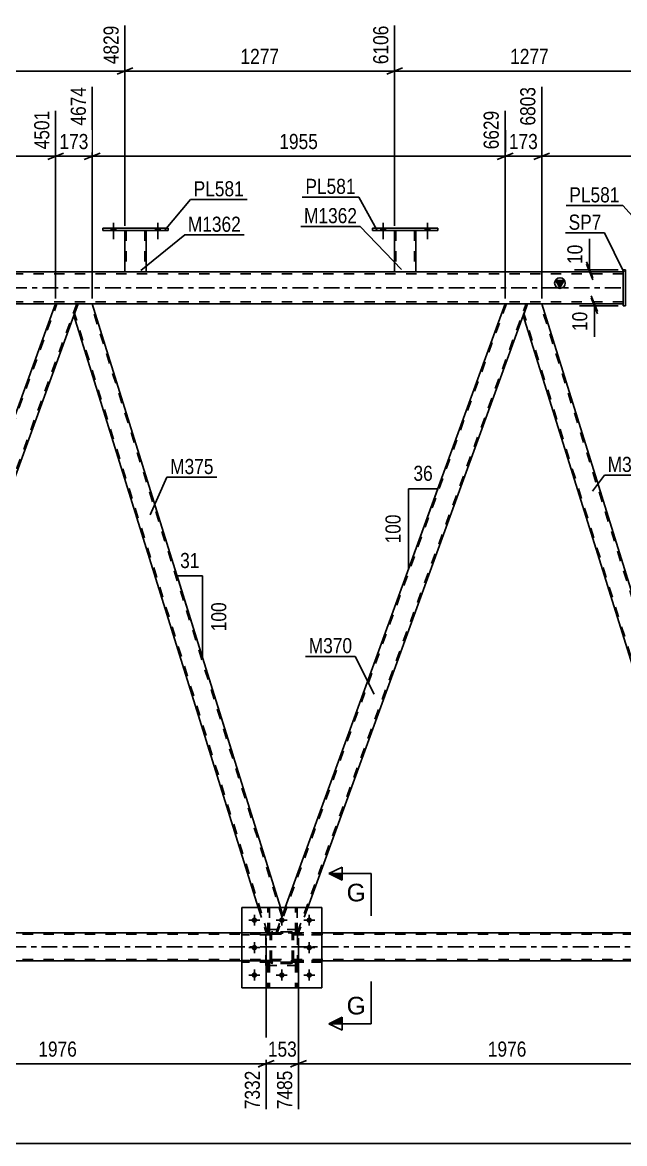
# Model space of a CAD drawing. Header units: millimetres. Extents: x -123 to 718, y -437 to 157.
# Drawn here: x 162.5 to 276.6, y -162.1 to 50.3 of the extents above; entities that cross this region are included whole.
import ezdxf

# ---------------------------------------------------------------- set-up
doc = ezdxf.new("R2010")
doc.units = ezdxf.units.MM
doc.linetypes.add('DXK_LINE_DOT2', pattern=[3.9198, 1.9599, -1.9599])
doc.linetypes.add('DXK_LINE_DOT3', pattern=[5.9187, 2.979, -0.9799, 0.9799, -0.9799])
doc.styles.add('Arial', font='ARIAL.TTF', dxfattribs={"height": 0.2})
doc.styles.add('Arial Narrow', font='ARIALN.TTF', dxfattribs={"height": 0.2})

# ---------------------------------------------------------------- blocks, each defined once
blk = doc.blocks.new('Bolt-232816598-5062 - 5056')
at = {"color": 1, "linetype": 'Continuous'}
for p, q in [((206.45, -118.76), (206.45, -119.45)), ((211.65, -118.76), (211.65, -119.45)), ((216.85, -118.76), (216.85, -119.45)), ((205.41, -119.8), (206.11, -119.8)), ((206.45, -120.84), (206.45, -120.14)), ((207.49, -119.8), (206.8, -119.8)), ((210.61, -119.8), (211.31, -119.8)), ((211.65, -120.84), (211.65, -120.14)), ((212.69, -119.8), (212, -119.8)), ((215.81, -119.8), (216.51, -119.8)), ((216.85, -120.84), (216.85, -120.14)), ((217.89, -119.8), (217.2, -119.8)), ((205.41, -125), (206.11, -125)), ((206.45, -123.96), (206.45, -124.65)), ((207.49, -125), (206.8, -125)), ((215.81, -125), (216.51, -125)), ((216.85, -123.96), (216.85, -124.65)), ((217.89, -125), (217.2, -125)), ((206.45, -126.04), (206.45, -125.34)), ((216.85, -126.04), (216.85, -125.34)), ((206.45, -129.16), (206.45, -129.85)), ((211.65, -129.16), (211.65, -129.85)), ((216.85, -129.16), (216.85, -129.85)), ((205.41, -130.2), (206.11, -130.2)), ((206.45, -131.24), (206.45, -130.54)), ((207.49, -130.2), (206.8, -130.2)), ((210.61, -130.2), (211.31, -130.2)), ((211.65, -131.24), (211.65, -130.54)), ((212.69, -130.2), (212, -130.2)), ((215.81, -130.2), (216.51, -130.2)), ((216.85, -131.24), (216.85, -130.54)), ((217.89, -130.2), (217.2, -130.2))]:
    blk.add_line(p, q, dxfattribs=at)
blk = doc.blocks.new('Part-232816598-5246 - 5056')
at = {"color": 7, "linetype": 'DXK_LINE_DOT2'}
for p, q in [((125.67, -122.22), (169.06, -3)), ((172.81, -3), (129.42, -122.22)), ((168.81, -3), (173.06, -3)), ((173.06, -3), (172.24, -5.25)), ((125.41, -122.22), (126.68, -118.75)), ((129.67, -122.22), (125.41, -122.22))]:
    blk.add_line(p, q, dxfattribs=at)
at = {"color": 2, "linetype": 'Continuous'}
for p, q in [((168.81, -3), (126.68, -118.75)), ((172.24, -5.25), (129.67, -122.22))]:
    blk.add_line(p, q, dxfattribs=at)
blk = doc.blocks.new('Part-232816598-21435 - 5056')
at = {"color": 7, "linetype": 'DXK_LINE_DOT2'}
for p, q in [((213.85, -127.75), (213.85, -127.43)), ((213.85, -127.43), (219.25, -127.43)), ((214.45, -127.75), (214.45, -127.43)), ((219.25, -127.43), (219.25, -127.75)), ((219.25, -127.75), (213.85, -127.75))]:
    blk.add_line(p, q, dxfattribs=at)
blk = doc.blocks.new('Part-232816598-5119 - 5056')
at = {"color": 7, "linetype": 'DXK_LINE_DOT2'}
for p, q in [((607.46, -122.46), (-52.85, -122.46)), ((219.25, -122.22), (204.05, -122.22)), ((607.46, -127.26), (-52.85, -127.26)), ((219.25, -127.5), (204.05, -127.5))]:
    blk.add_line(p, q, dxfattribs=at)
at = {"color": 2, "linetype": 'Continuous'}
for p, q in [((204.05, -122.22), (48.99, -122.22)), ((459.47, -122.22), (219.25, -122.22)), ((204.05, -127.5), (48.99, -127.5)), ((459.47, -127.5), (219.25, -127.5))]:
    blk.add_line(p, q, dxfattribs=at)
at = {"color": 7, "linetype": 'DXK_LINE_DOT3'}
blk.add_line((-52.85, -124.86), (607.46, -124.86), dxfattribs=at)
blk = doc.blocks.new('Part-232816598-5251 - 5056')
at = {"color": 2, "linetype": 'Continuous'}
for p, q in [((173.06, -3), (172.24, -5.25)), ((211.39, -117.4), (175.73, -3)), ((207.2, -117.4), (172.24, -5.25))]:
    blk.add_line(p, q, dxfattribs=at)
at = {"color": 7, "linetype": 'DXK_LINE_DOT2'}
for p, q in [((175.73, -3), (173.06, -3)), ((211.68, -119.12), (175.48, -3)), ((208.96, -122.22), (172.38, -4.88)), ((207.2, -117.4), (208.7, -122.22)), ((210.55, -122.22), (211.81, -118.75)), ((211.81, -118.75), (211.39, -117.4)), ((208.7, -122.22), (210.55, -122.22))]:
    blk.add_line(p, q, dxfattribs=at)
blk = doc.blocks.new('Part-232816598-5138 - 5056')
at = {"color": 7, "linetype": 'DXK_LINE_DOT2'}
for p, q in [((209.01, -127.76), (209.33, -127.76)), ((209.01, -127.76), (209.01, -132.59)), ((209.01, -128.36), (209.33, -128.36)), ((209.33, -127.76), (209.33, -132.59)), ((209.33, -132.59), (209.01, -132.59))]:
    blk.add_line(p, q, dxfattribs=at)
blk = doc.blocks.new('Part-232816598-5141 - 5056')
at = {"color": 7, "linetype": 'DXK_LINE_DOT2'}
for p, q in [((214.21, -127.76), (214.53, -127.76)), ((214.21, -127.76), (214.21, -132.59)), ((214.21, -128.36), (214.53, -128.36)), ((214.53, -127.76), (214.53, -132.59)), ((214.53, -132.59), (214.21, -132.59))]:
    blk.add_line(p, q, dxfattribs=at)
blk = doc.blocks.new('Part-232816598-50217 - 5056')
at = {"color": 2, "linetype": 'Continuous'}
for p, q in [((228.82, 10.84), (228.82, 11.32)), ((228.82, 11.32), (241.22, 11.32)), ((241.22, 10.84), (228.82, 10.84)), ((241.22, 11.32), (241.22, 10.84))]:
    blk.add_line(p, q, dxfattribs=at)
blk = doc.blocks.new('Part-232816598-5209 - 5056')
at = {"color": 7, "linetype": 'DXK_LINE_DOT2'}
for p, q in [((209.45, -122.48), (209.49, -122.29)), ((209.49, -122.29), (209.45, -122.48)), ((209.45, -127.52), (209.45, -122.48)), ((209.69, -122.48), (209.71, -122.38)), ((209.69, -127.52), (209.69, -122.48)), ((209.71, -122.38), (209.76, -122.31)), ((209.75, -122.03), (209.93, -122)), ((209.93, -122), (209.75, -122.03)), ((209.76, -122.31), (209.84, -122.25)), ((209.84, -122.25), (209.93, -122.24)), ((213.37, -122), (209.93, -122)), ((209.93, -122.24), (213.37, -122.24)), ((213.37, -122), (213.56, -122.03)), ((213.56, -122.03), (213.37, -122)), ((213.37, -122.24), (213.47, -122.25)), ((213.47, -122.25), (213.54, -122.31)), ((213.54, -122.31), (213.6, -122.38)), ((213.6, -122.38), (213.61, -122.48)), ((213.61, -127.52), (213.61, -122.48)), ((213.82, -122.29), (213.85, -122.48)), ((213.85, -122.48), (213.82, -122.29)), ((213.85, -127.52), (213.85, -122.48)), ((209.49, -127.7), (209.45, -127.52)), ((209.45, -127.52), (209.49, -127.7)), ((209.71, -127.61), (209.69, -127.52)), ((209.76, -127.69), (209.71, -127.61)), ((209.93, -128), (209.75, -127.96)), ((209.75, -127.96), (209.93, -128)), ((209.84, -127.74), (209.76, -127.69)), ((209.93, -127.76), (209.84, -127.74)), ((213.37, -127.76), (209.93, -127.76)), ((213.37, -128), (209.93, -128)), ((213.47, -127.74), (213.37, -127.76)), ((213.56, -127.96), (213.37, -128)), ((213.37, -128), (213.56, -127.96)), ((213.54, -127.69), (213.47, -127.74)), ((213.6, -127.61), (213.54, -127.69)), ((213.61, -127.52), (213.6, -127.61)), ((213.85, -127.52), (213.82, -127.7)), ((213.82, -127.7), (213.85, -127.52))]:
    blk.add_line(p, q, dxfattribs=at)
at = {"color": 7, "linetype": 'DXK_LINE_DOT3'}
blk.add_line((211.65, -125), (211.65, -125), dxfattribs=at)
at = {"color": 7, "linetype": 'DXK_LINE_DOT2'}
for centre, start, end in [((209.93, -122.48), 112.5, 157.5), ((209.93, -122.48), 112.5, 157.5), ((213.37, -122.48), 22.5, 67.5), ((213.37, -122.48), 22.5, 67.5), ((209.93, -127.52), 202.5, 247.5), ((209.93, -127.52), 202.5, 247.5), ((213.37, -127.52), 292.5, 337.5), ((213.37, -127.52), 292.5, 337.5)]:
    blk.add_arc(centre, 0.48, start, end, dxfattribs=at)
blk = doc.blocks.new('Part-232816598-5256 - 5056')
at = {"color": 7, "linetype": 'DXK_LINE_DOT2'}
for p, q in [((254.2, -3), (210.8, -122.22)), ((214.55, -122.22), (257.94, -3)), ((253.94, -3), (258.2, -3)), ((258.2, -3), (257.38, -5.25)), ((212.3, -117.4), (210.55, -122.22)), ((216.56, -117.4), (214.81, -122.22)), ((214.81, -122.22), (210.55, -122.22))]:
    blk.add_line(p, q, dxfattribs=at)
at = {"color": 2, "linetype": 'Continuous'}
for p, q in [((253.94, -3), (212.3, -117.4)), ((257.38, -5.25), (216.56, -117.4))]:
    blk.add_line(p, q, dxfattribs=at)
blk = doc.blocks.new('Part-232816598-5261 - 5056')
at = {"color": 2, "linetype": 'Continuous'}
for p, q in [((258.2, -3), (257.38, -5.25)), ((260.87, -3), (296.95, -118.75)), ((293.84, -122.22), (257.38, -5.25)), ((295.68, -122.22), (296.95, -118.75))]:
    blk.add_line(p, q, dxfattribs=at)
at = {"color": 7, "linetype": 'DXK_LINE_DOT2'}
for p, q in [((260.87, -3), (258.2, -3)), ((296.81, -119.12), (260.62, -3)), ((294.09, -122.22), (257.51, -4.88)), ((293.84, -122.22), (295.68, -122.22))]:
    blk.add_line(p, q, dxfattribs=at)
blk = doc.blocks.new('Part-232816598-50214 - 5056')
at = {"color": 2, "linetype": 'Continuous'}
for p, q in [((181.94, 10.84), (181.94, 3)), ((185.94, 10.84), (185.94, 3))]:
    blk.add_line(p, q, dxfattribs=at)
at = {"color": 7, "linetype": 'DXK_LINE_DOT2'}
for p, q in [((181.94, 10.84), (185.94, 10.84)), ((181.94, 10.84), (181.94, 10.84)), ((181.94, 10.84), (181.94, 10.84)), ((182.18, 10.84), (182.18, 3)), ((185.7, 10.84), (185.7, 3)), ((185.94, 10.84), (185.94, 10.84)), ((185.94, 10.84), (185.94, 10.84)), ((185.94, 3), (181.94, 3))]:
    blk.add_line(p, q, dxfattribs=at)
blk = doc.blocks.new('Part-232816598-5416 - 5056')
at = {"color": 7, "linetype": 'DXK_LINE_DOT2'}
for p, q in [((209.45, -127.43), (204.05, -127.43)), ((204.05, -127.43), (204.05, -127.75)), ((208.85, -127.75), (208.85, -127.43)), ((209.45, -127.75), (209.45, -127.43)), ((209.45, -127.75), (204.05, -127.75))]:
    blk.add_line(p, q, dxfattribs=at)
blk = doc.blocks.new('Part-232816598-5319 - 5056')
at = {"color": 7, "linetype": 'DXK_LINE_DOT2'}
for p, q in [((214.65, -121.59), (208.65, -121.59)), ((208.65, -128.39), (208.65, -121.59)), ((214.65, -128.39), (214.65, -121.59)), ((214.65, -128.39), (208.65, -128.39))]:
    blk.add_line(p, q, dxfattribs=at)
blk = doc.blocks.new('Part-232816598-5320 - 5056')
at = {"color": 7, "linetype": 'DXK_LINE_DOT2'}
for p, q in [((214.65, -121.59), (208.65, -121.59)), ((208.65, -128.39), (208.65, -121.59)), ((214.65, -128.39), (214.65, -121.59)), ((214.65, -128.39), (208.65, -128.39))]:
    blk.add_line(p, q, dxfattribs=at)
blk = doc.blocks.new('Part-232816598-5321 - 5056')
at = {"color": 7, "linetype": 'DXK_LINE_DOT2'}
for p, q in [((209.45, -122.48), (209.49, -122.29)), ((209.49, -122.29), (209.45, -122.48)), ((209.45, -127.52), (209.45, -122.48)), ((209.69, -122.48), (209.71, -122.38)), ((209.69, -127.52), (209.69, -122.48)), ((209.71, -122.38), (209.76, -122.31)), ((209.75, -122.03), (209.93, -122)), ((209.93, -122), (209.75, -122.03)), ((209.76, -122.31), (209.84, -122.25)), ((209.84, -122.25), (209.93, -122.24)), ((213.37, -122), (209.93, -122)), ((209.93, -122.24), (213.37, -122.24)), ((213.37, -122), (213.56, -122.03)), ((213.56, -122.03), (213.37, -122)), ((213.37, -122.24), (213.47, -122.25)), ((213.47, -122.25), (213.54, -122.31)), ((213.54, -122.31), (213.6, -122.38)), ((213.6, -122.38), (213.61, -122.48)), ((213.61, -127.52), (213.61, -122.48)), ((213.82, -122.29), (213.85, -122.48)), ((213.85, -122.48), (213.82, -122.29)), ((213.85, -127.52), (213.85, -122.48)), ((209.49, -127.7), (209.45, -127.52)), ((209.45, -127.52), (209.49, -127.7)), ((209.71, -127.61), (209.69, -127.52)), ((209.76, -127.69), (209.71, -127.61)), ((209.93, -128), (209.75, -127.96)), ((209.75, -127.96), (209.93, -128)), ((209.84, -127.74), (209.76, -127.69)), ((209.93, -127.76), (209.84, -127.74)), ((213.37, -127.76), (209.93, -127.76)), ((213.37, -128), (209.93, -128)), ((213.47, -127.74), (213.37, -127.76)), ((213.56, -127.96), (213.37, -128)), ((213.37, -128), (213.56, -127.96)), ((213.54, -127.69), (213.47, -127.74)), ((213.6, -127.61), (213.54, -127.69)), ((213.61, -127.52), (213.6, -127.61)), ((213.85, -127.52), (213.82, -127.7)), ((213.82, -127.7), (213.85, -127.52))]:
    blk.add_line(p, q, dxfattribs=at)
at = {"color": 7, "linetype": 'DXK_LINE_DOT3'}
blk.add_line((211.65, -125), (211.65, -125), dxfattribs=at)
at = {"color": 7, "linetype": 'DXK_LINE_DOT2'}
for centre, start, end in [((209.93, -122.48), 112.5, 157.5), ((209.93, -122.48), 112.5, 157.5), ((213.37, -122.48), 22.5, 67.5), ((213.37, -122.48), 22.5, 67.5), ((209.93, -127.52), 202.5, 247.5), ((209.93, -127.52), 202.5, 247.5), ((213.37, -127.52), 292.5, 337.5), ((213.37, -127.52), 292.5, 337.5)]:
    blk.add_arc(centre, 0.48, start, end, dxfattribs=at)
blk = doc.blocks.new('Part-232816598-5322 - 5056')
at = {"color": 7, "linetype": 'DXK_LINE_DOT2'}
for p, q in [((204.05, -117.4), (204.05, -132.6)), ((204.05, -117.4), (219.25, -117.4)), ((219.25, -117.4), (219.25, -132.6)), ((204.05, -132.6), (219.25, -132.6))]:
    blk.add_line(p, q, dxfattribs=at)
blk = doc.blocks.new('Part-232816598-5346 - 5056')
at = {"linetype": 'Continuous'}
blk.add_hatch(color=2, dxfattribs=at).paths.add_polyline_path([(264.33, 0), (263.53, 1.4), (265.13, 1.4)])
at = {"color": 7, "linetype": 'DXK_LINE_DOT2'}
for p, q in [((276.33, 2.68), (-11.24, 2.68)), ((276.33, 3), (276.33, -3)), ((276.33, -2.68), (-11.24, -2.68))]:
    blk.add_line(p, q, dxfattribs=at)
at = {"color": 2, "linetype": 'Continuous'}
for p, q in [((276.33, 3), (89.66, 3)), ((264.33, 0), (263.53, 1.4)), ((263.53, 1.4), (265.13, 1.4)), ((265.13, 1.4), (264.33, 0)), ((276.33, -3), (89.66, -3))]:
    blk.add_line(p, q, dxfattribs=at)
at = {"color": 7, "linetype": 'DXK_LINE_DOT3'}
blk.add_line((-11.24, 0), (276.33, 0), dxfattribs=at)
at = {"color": 2, "linetype": 'Continuous'}
blk.add_circle((264.33, 0.9), 1, dxfattribs=at)
blk = doc.blocks.new('Part-232816598-5415 - 5056')
at = {"color": 7, "linetype": 'DXK_LINE_DOT2'}
for p, q in [((214.21, -122.24), (214.21, -117.39)), ((214.21, -117.39), (214.53, -117.39)), ((214.53, -117.39), (214.53, -122.24)), ((214.21, -121.64), (214.53, -121.64)), ((214.53, -122.24), (214.21, -122.24))]:
    blk.add_line(p, q, dxfattribs=at)
blk = doc.blocks.new('Part-232816598-5419 - 5056')
at = {"color": 7, "linetype": 'DXK_LINE_DOT2'}
for p, q in [((209.45, -122.23), (204.05, -122.23)), ((204.05, -122.23), (204.05, -122.55)), ((209.45, -122.55), (204.05, -122.55)), ((208.85, -122.55), (208.85, -122.23)), ((209.45, -122.55), (209.45, -122.23))]:
    blk.add_line(p, q, dxfattribs=at)
blk = doc.blocks.new('Part-232816598-5422 - 5056')
at = {"color": 7, "linetype": 'DXK_LINE_DOT2'}
for p, q in [((219.25, -127.43), (213.85, -127.43)), ((213.85, -127.43), (213.85, -127.75)), ((214.45, -127.75), (214.45, -127.43)), ((219.25, -127.75), (219.25, -127.43)), ((213.85, -127.75), (219.25, -127.75))]:
    blk.add_line(p, q, dxfattribs=at)
blk = doc.blocks.new('Part-232816598-5425 - 5056')
at = {"color": 7, "linetype": 'DXK_LINE_DOT2'}
for p, q in [((219.25, -122.23), (213.85, -122.23)), ((213.85, -122.23), (213.85, -122.55)), ((213.85, -122.55), (219.25, -122.55)), ((214.45, -122.55), (214.45, -122.23)), ((219.25, -122.55), (219.25, -122.23))]:
    blk.add_line(p, q, dxfattribs=at)
blk = doc.blocks.new('Part-232816598-5432 - 5056')
at = {"color": 2, "linetype": 'Continuous'}
for p, q in [((276.33, -3.4), (276.33, 3.4)), ((276.73, 3.4), (276.33, 3.4)), ((276.73, 3.4), (276.73, -3.4)), ((276.73, -3.4), (276.33, -3.4))]:
    blk.add_line(p, q, dxfattribs=at)
blk = doc.blocks.new('Part-232816598-5440 - 5056')
at = {"color": 7, "linetype": 'DXK_LINE_DOT2'}
for p, q in [((209.01, -122.24), (209.01, -117.39)), ((209.01, -117.39), (209.33, -117.39)), ((209.33, -117.39), (209.33, -122.24)), ((209.01, -121.64), (209.33, -121.64)), ((209.01, -122.2), (209.01, -122.24)), ((209.33, -122.24), (209.01, -122.24))]:
    blk.add_line(p, q, dxfattribs=at)
blk = doc.blocks.new('Part-232816598-21437 - 5056')
at = {"color": 2, "linetype": 'Continuous'}
for p, q in [((219.25, -117.4), (204.05, -117.4)), ((204.05, -117.4), (204.05, -132.6)), ((219.25, -117.4), (219.25, -132.6)), ((219.25, -132.6), (204.05, -132.6))]:
    blk.add_line(p, q, dxfattribs=at)
blk = doc.blocks.new('Part-232816598-21429 - 5056')
at = {"color": 7, "linetype": 'DXK_LINE_DOT2'}
for p, q in [((209.33, -127.76), (209.01, -127.76)), ((209.01, -127.76), (209.01, -132.59)), ((209.01, -128.36), (209.33, -128.36)), ((209.33, -127.76), (209.33, -132.59)), ((209.01, -132.59), (209.33, -132.59))]:
    blk.add_line(p, q, dxfattribs=at)
blk = doc.blocks.new('Part-232816598-21430 - 5056')
at = {"color": 7, "linetype": 'DXK_LINE_DOT2'}
for p, q in [((214.53, -127.76), (214.21, -127.76)), ((214.21, -127.76), (214.21, -132.59)), ((214.21, -128.36), (214.53, -128.36)), ((214.53, -127.76), (214.53, -132.59)), ((214.21, -132.59), (214.53, -132.59))]:
    blk.add_line(p, q, dxfattribs=at)
blk = doc.blocks.new('Part-232816598-21431 - 5056')
at = {"color": 2, "linetype": 'Continuous'}
for p, q in [((209.01, -117.4), (209.01, -117.39)), ((209.33, -117.39), (209.01, -117.39)), ((209.33, -117.4), (209.33, -117.39))]:
    blk.add_line(p, q, dxfattribs=at)
at = {"color": 7, "linetype": 'DXK_LINE_DOT2'}
for p, q in [((209.01, -122.24), (209.01, -117.4)), ((209.33, -122.24), (209.33, -117.4)), ((209.01, -121.64), (209.33, -121.64)), ((209.33, -122.24), (209.01, -122.24))]:
    blk.add_line(p, q, dxfattribs=at)
blk = doc.blocks.new('Part-232816598-21432 - 5056')
at = {"color": 2, "linetype": 'Continuous'}
for p, q in [((214.21, -117.4), (214.21, -117.39)), ((214.53, -117.39), (214.21, -117.39)), ((214.53, -117.4), (214.53, -117.39))]:
    blk.add_line(p, q, dxfattribs=at)
at = {"color": 7, "linetype": 'DXK_LINE_DOT2'}
for p, q in [((214.21, -122.24), (214.21, -117.4)), ((214.53, -122.24), (214.53, -117.4)), ((214.21, -121.64), (214.53, -121.64)), ((214.53, -122.24), (214.21, -122.24))]:
    blk.add_line(p, q, dxfattribs=at)
blk = doc.blocks.new('Part-232816598-21433 - 5056')
at = {"color": 7, "linetype": 'DXK_LINE_DOT2'}
for p, q in [((209.45, -127.43), (204.05, -127.43)), ((204.05, -127.75), (204.05, -127.43)), ((208.85, -127.75), (208.85, -127.43)), ((209.45, -127.43), (209.45, -127.75)), ((209.45, -127.75), (204.05, -127.75))]:
    blk.add_line(p, q, dxfattribs=at)
blk = doc.blocks.new('Part-232816598-21434 - 5056')
at = {"color": 7, "linetype": 'DXK_LINE_DOT2'}
for p, q in [((209.45, -122.23), (204.05, -122.23)), ((204.05, -122.55), (204.05, -122.23)), ((209.45, -122.55), (204.05, -122.55)), ((208.85, -122.55), (208.85, -122.23)), ((209.45, -122.23), (209.45, -122.55))]:
    blk.add_line(p, q, dxfattribs=at)
blk = doc.blocks.new('Part-232816598-21436 - 5056')
at = {"color": 7, "linetype": 'DXK_LINE_DOT2'}
for p, q in [((213.85, -122.55), (213.85, -122.23)), ((213.85, -122.23), (219.25, -122.23)), ((219.25, -122.55), (213.85, -122.55)), ((214.45, -122.55), (214.45, -122.23)), ((219.25, -122.23), (219.25, -122.55))]:
    blk.add_line(p, q, dxfattribs=at)
blk = doc.blocks.new('Bolt-232816598-21448 - 5056')
at = {"linetype": 'Continuous'}
for points in [[(206.97, -119.8, -1), (205.93, -119.8, -1)], [(212.17, -119.8, -1), (211.13, -119.8, -1)], [(217.37, -119.8, -1), (216.33, -119.8, -1)], [(206.97, -125, -1), (205.93, -125, -1)], [(217.37, -125, -1), (216.33, -125, -1)], [(206.97, -130.2, -1), (205.93, -130.2, -1)], [(212.17, -130.2, -1), (211.13, -130.2, -1)], [(217.37, -130.2, -1), (216.33, -130.2, -1)]]:
    blk.add_hatch(color=1, dxfattribs=at).paths.add_polyline_path(points)
at = {"color": 1, "linetype": 'Continuous'}
for p, q in [((206.45, -118.76), (206.45, -120.84)), ((211.65, -118.76), (211.65, -120.84)), ((216.85, -118.76), (216.85, -120.84)), ((207.49, -119.8), (205.41, -119.8)), ((212.69, -119.8), (210.61, -119.8)), ((217.89, -119.8), (215.81, -119.8)), ((207.49, -125), (205.41, -125)), ((206.45, -123.96), (206.45, -126.04)), ((217.89, -125), (215.81, -125)), ((216.85, -123.96), (216.85, -126.04)), ((206.45, -129.16), (206.45, -131.24)), ((211.65, -129.16), (211.65, -131.24)), ((216.85, -129.16), (216.85, -131.24)), ((207.49, -130.2), (205.41, -130.2)), ((212.69, -130.2), (210.61, -130.2)), ((217.89, -130.2), (215.81, -130.2))]:
    blk.add_line(p, q, dxfattribs=at)
blk = doc.blocks.new('Part-232816598-50215 - 5056')
at = {"color": 2, "linetype": 'Continuous'}
for p, q in [((177.74, 10.84), (177.74, 11.32)), ((177.74, 11.32), (190.14, 11.32)), ((190.14, 10.84), (177.74, 10.84)), ((190.14, 11.32), (190.14, 10.84))]:
    blk.add_line(p, q, dxfattribs=at)
blk = doc.blocks.new('Part-232816598-50216 - 5056')
at = {"color": 2, "linetype": 'Continuous'}
for p, q in [((233.02, 10.84), (233.02, 3)), ((237.02, 10.84), (237.02, 3))]:
    blk.add_line(p, q, dxfattribs=at)
at = {"color": 7, "linetype": 'DXK_LINE_DOT2'}
for p, q in [((233.02, 10.84), (237.02, 10.84)), ((233.02, 10.84), (233.02, 10.84)), ((233.02, 10.84), (233.02, 10.84)), ((233.26, 10.84), (233.26, 3)), ((236.78, 10.84), (236.78, 3)), ((237.02, 10.84), (237.02, 10.84)), ((237.02, 10.84), (237.02, 10.84)), ((237.02, 3), (233.02, 3))]:
    blk.add_line(p, q, dxfattribs=at)
blk = doc.blocks.new('Bolt-232816598-50240 - 5056')
at = {"linetype": 'Continuous'}
for points in [[(179.3, 10.84), (180.18, 10.84), (180.18, 11.32), (179.3, 11.32)], [(187.7, 10.84), (188.58, 10.84), (188.58, 11.32), (187.7, 11.32)]]:
    blk.add_hatch(color=1, dxfattribs=at).paths.add_polyline_path(points)
at = {"color": 1, "linetype": 'Continuous'}
for p, q in [((179.3, 11.32), (179.3, 10.84)), ((179.74, 12.32), (179.74, 9.2)), ((180.18, 11.32), (180.18, 10.84)), ((187.7, 11.32), (187.7, 10.84)), ((188.14, 12.32), (188.14, 9.2)), ((188.58, 11.32), (188.58, 10.84))]:
    blk.add_line(p, q, dxfattribs=at)
blk = doc.blocks.new('Bolt-232816598-50241 - 5056')
at = {"linetype": 'Continuous'}
for points in [[(179.3, 10.84), (180.18, 10.84), (180.18, 11.32), (179.3, 11.32)], [(187.7, 10.84), (188.58, 10.84), (188.58, 11.32), (187.7, 11.32)]]:
    blk.add_hatch(color=1, dxfattribs=at).paths.add_polyline_path(points)
at = {"color": 1, "linetype": 'Continuous'}
for p, q in [((179.3, 11.32), (179.3, 10.84)), ((179.74, 12.32), (179.74, 9.2)), ((180.18, 11.32), (180.18, 10.84)), ((187.7, 11.32), (187.7, 10.84)), ((188.14, 12.32), (188.14, 9.2)), ((188.58, 11.32), (188.58, 10.84))]:
    blk.add_line(p, q, dxfattribs=at)
blk = doc.blocks.new('Bolt-232816598-50242 - 5056')
at = {"linetype": 'Continuous'}
for points in [[(230.38, 10.84), (231.26, 10.84), (231.26, 11.32), (230.38, 11.32)], [(238.78, 10.84), (239.66, 10.84), (239.66, 11.32), (238.78, 11.32)]]:
    blk.add_hatch(color=1, dxfattribs=at).paths.add_polyline_path(points)
at = {"color": 1, "linetype": 'Continuous'}
for p, q in [((230.38, 11.32), (230.38, 10.84)), ((230.82, 12.32), (230.82, 9.2)), ((231.26, 11.32), (231.26, 10.84)), ((238.78, 11.32), (238.78, 10.84)), ((239.22, 12.32), (239.22, 9.2)), ((239.66, 11.32), (239.66, 10.84))]:
    blk.add_line(p, q, dxfattribs=at)
blk = doc.blocks.new('Bolt-232816598-50243 - 5056')
at = {"linetype": 'Continuous'}
for points in [[(230.38, 10.84), (231.26, 10.84), (231.26, 11.32), (230.38, 11.32)], [(238.78, 10.84), (239.66, 10.84), (239.66, 11.32), (238.78, 11.32)]]:
    blk.add_hatch(color=1, dxfattribs=at).paths.add_polyline_path(points)
at = {"color": 1, "linetype": 'Continuous'}
for p, q in [((230.38, 11.32), (230.38, 10.84)), ((230.82, 12.32), (230.82, 9.2)), ((231.26, 11.32), (231.26, 10.84)), ((238.78, 11.32), (238.78, 10.84)), ((239.22, 12.32), (239.22, 9.2)), ((239.66, 11.32), (239.66, 10.84))]:
    blk.add_line(p, q, dxfattribs=at)
blk = doc.blocks.new('StraightDimension-232816598-13027 - 5056')
at = {"color": 7, "linetype": 'Continuous'}
blk.add_line((-62.11, -162.13), (662.39, -162.13), dxfattribs=at)
blk = doc.blocks.new('StraightDimension-232816598-65727 - 5056')
at = {"color": 7, "linetype": 'Continuous'}
for p, q in [((233.02, 11.77), (233.02, 49.68)), ((284.1, 11.77), (284.1, 49.68)), ((234.52, 41.67), (231.52, 40.47)), ((233.02, 41.07), (284.1, 41.07)), ((282.6, 40.47), (285.6, 41.67))]:
    blk.add_line(p, q, dxfattribs=at)
at = {"color": 0, "linetype": 'Continuous'}
blk.add_wipeout([(283.5, 50.28), (279.3, 50.28), (279.3, 41.77), (283.5, 41.77)], dxfattribs=at)
at = {"color": 0}
blk.add_wipeout([(262.82, 41.82), (262.82, 46.02), (254.3, 46.02), (254.3, 41.82)], dxfattribs=at)
at = {"color": 3, "linetype": 'Continuous', "style": 'Arial Narrow'}
blk.add_text('7383', height=2.863, rotation=90.0002, dxfattribs=at).set_placement((282.9, 42.37))
at = {"color": 3, "style": 'Arial Narrow'}
blk.add_text('1277', height=2.863, dxfattribs=at).set_placement((254.9, 42.42))
blk = doc.blocks.new('StraightDimension-232816598-13017 - 5056')
at = {"color": 7, "linetype": 'Continuous'}
for p, q in [((269.34, 4.9), (270.54, 1.9)), ((270.54, 1.5), (269.34, 4.5)), ((275.33, 3.4), (267.09, 3.4)), ((275.33, 3), (267.09, 3)), ((269.94, 3), (269.94, 3.4))]:
    blk.add_line(p, q, dxfattribs=at)
at = {"color": 0}
blk.add_wipeout([(269.19, 8.78), (264.99, 8.78), (264.99, 3.92), (269.19, 3.92)], dxfattribs=at)
at = {"color": 7, "linetype": 'Continuous'}
blk.add_line((269.94, 3.4), (269.94, 9.31), dxfattribs=at)
blk.add_line((269.94, 3.4), (269.94, 9.31), dxfattribs=at)
at = {"color": 3, "style": 'Arial Narrow'}
blk.add_text('10', height=2.863, rotation=90.0002, dxfattribs=at).set_placement((268.59, 4.52))
blk = doc.blocks.new('StraightDimension-232816598-12631 - 5056')
at = {"color": 7, "linetype": 'Continuous'}
for p, q in [((129.67, -123.22), (129.67, -155.62)), ((208.7, -123.22), (208.7, -155.62)), ((131.17, -146.41), (128.17, -147.61)), ((207.2, -147.61), (210.2, -146.41)), ((129.67, -147.01), (208.7, -147.01))]:
    blk.add_line(p, q, dxfattribs=at)
at = {"color": 0}
blk.add_wipeout([(173.44, -146.26), (173.44, -142.06), (164.93, -142.06), (164.93, -146.26)], dxfattribs=at)
at = {"color": 0, "linetype": 'Continuous'}
blk.add_wipeout([(208.1, -147.71), (203.9, -147.71), (203.9, -156.22), (208.1, -156.22)], dxfattribs=at)
at = {"color": 3, "style": 'Arial Narrow'}
blk.add_text('1976', height=2.863, dxfattribs=at).set_placement((165.53, -145.66))
at = {"color": 3, "linetype": 'Continuous', "style": 'Arial Narrow'}
blk.add_text('7332', height=2.863, rotation=90.0002, dxfattribs=at).set_placement((207.5, -155.62))
blk = doc.blocks.new('StraightDimension-232816598-30575 - 5056')
at = {"color": 7, "linetype": 'Continuous'}
for p, q in [((90.6, -2), (90.6, 38.05)), ((168.81, -2), (168.81, 33.55)), ((92.1, 25.54), (89.1, 24.34)), ((167.31, 24.34), (170.31, 25.54)), ((90.6, 24.94), (168.81, 24.94))]:
    blk.add_line(p, q, dxfattribs=at)
at = {"color": 0, "linetype": 'Continuous'}
blk.add_wipeout([(168.21, 34.15), (164.01, 34.15), (164.01, 25.64), (168.21, 25.64)], dxfattribs=at)
at = {"color": 0}
blk.add_wipeout([(133.96, 25.69), (133.96, 29.89), (125.45, 29.89), (125.45, 25.69)], dxfattribs=at)
at = {"color": 3, "linetype": 'Continuous', "style": 'Arial Narrow'}
blk.add_text('4501', height=2.863, rotation=90.0002, dxfattribs=at).set_placement((167.61, 26.24))
at = {"color": 3, "style": 'Arial Narrow'}
blk.add_text('1955', height=2.863, dxfattribs=at).set_placement((126.05, 26.29))
blk = doc.blocks.new('StraightDimension-232816598-30571 - 5056')
at = {"color": 7, "linetype": 'Continuous'}
for p, q in [((260.87, -2), (260.87, 38.05)), ((339.8, 0), (339.8, 33.55)), ((262.37, 25.54), (259.37, 24.34)), ((338.3, 24.34), (341.3, 25.54)), ((260.87, 24.94), (339.8, 24.94))]:
    blk.add_line(p, q, dxfattribs=at)
at = {"color": 0, "linetype": 'Continuous'}
blk.add_wipeout([(339.2, 34.15), (335, 34.15), (335, 25.64), (339.2, 25.64)], dxfattribs=at)
at = {"color": 0}
blk.add_wipeout([(304.59, 25.69), (304.59, 29.89), (296.08, 29.89), (296.08, 25.69)], dxfattribs=at)
at = {"color": 3, "linetype": 'Continuous', "style": 'Arial Narrow'}
blk.add_text('8776', height=2.863, rotation=90.0002, dxfattribs=at).set_placement((338.6, 26.24))
at = {"color": 3, "style": 'Arial Narrow'}
blk.add_text('1973', height=2.863, dxfattribs=at).set_placement((296.68, 26.29))
blk = doc.blocks.new('StraightDimension-232816598-30572 - 5056')
at = {"color": 7, "linetype": 'Continuous'}
for p, q in [((260.87, -2), (260.87, 38.05)), ((253.94, -2), (253.94, 33.55)), ((252.44, 24.34), (255.44, 25.54)), ((262.37, 25.54), (259.37, 24.34)), ((253.94, 24.94), (260.87, 24.94))]:
    blk.add_line(p, q, dxfattribs=at)
at = {"color": 0}
blk.add_wipeout([(260.75, 25.69), (260.75, 29.89), (254.06, 29.89), (254.06, 25.69)], dxfattribs=at)
at = {"color": 0, "linetype": 'Continuous'}
blk.add_wipeout([(260.27, 38.65), (256.07, 38.65), (256.07, 30.14), (260.27, 30.14)], dxfattribs=at)
at = {"color": 3, "linetype": 'Continuous', "style": 'Arial Narrow'}
blk.add_text('6803', height=2.863, rotation=90.0002, dxfattribs=at).set_placement((259.67, 30.74))
at = {"color": 3, "style": 'Arial Narrow'}
blk.add_text('173', height=2.863, dxfattribs=at).set_placement((254.66, 26.29))
blk = doc.blocks.new('StraightDimension-232816598-12630 - 5056')
at = {"color": 7, "linetype": 'Continuous'}
for p, q in [((208.7, -123.22), (208.7, -155.62)), ((214.81, -123.22), (214.81, -155.62)), ((207.2, -147.61), (210.2, -146.41)), ((216.31, -146.41), (213.31, -147.61)), ((208.7, -147.01), (214.81, -147.01))]:
    blk.add_line(p, q, dxfattribs=at)
at = {"color": 0}
blk.add_wipeout([(215.1, -146.26), (215.1, -142.06), (208.41, -142.06), (208.41, -146.26)], dxfattribs=at)
at = {"color": 0, "linetype": 'Continuous'}
blk.add_wipeout([(214.21, -147.71), (210.01, -147.71), (210.01, -156.22), (214.21, -156.22)], dxfattribs=at)
at = {"color": 3, "style": 'Arial Narrow'}
blk.add_text('153', height=2.863, dxfattribs=at).set_placement((209.01, -145.66))
at = {"color": 3, "linetype": 'Continuous', "style": 'Arial Narrow'}
blk.add_text('7485', height=2.863, rotation=90.0002, dxfattribs=at).set_placement((213.61, -155.62))
blk = doc.blocks.new('StraightDimension-232816598-30573 - 5056')
at = {"color": 7, "linetype": 'Continuous'}
for p, q in [((175.73, -2), (175.73, 38.05)), ((253.94, -2), (253.94, 33.55)), ((177.23, 25.54), (174.23, 24.34)), ((252.44, 24.34), (255.44, 25.54)), ((175.73, 24.94), (253.94, 24.94))]:
    blk.add_line(p, q, dxfattribs=at)
at = {"color": 0, "linetype": 'Continuous'}
blk.add_wipeout([(253.34, 34.15), (249.14, 34.15), (249.14, 25.64), (253.34, 25.64)], dxfattribs=at)
at = {"color": 0}
blk.add_wipeout([(219.09, 25.69), (219.09, 29.89), (210.58, 29.89), (210.58, 25.69)], dxfattribs=at)
at = {"color": 3, "linetype": 'Continuous', "style": 'Arial Narrow'}
blk.add_text('6629', height=2.863, rotation=90.0002, dxfattribs=at).set_placement((252.74, 26.24))
at = {"color": 3, "style": 'Arial Narrow'}
blk.add_text('1955', height=2.863, dxfattribs=at).set_placement((211.18, 26.29))
blk = doc.blocks.new('StraightDimension-232816598-12629 - 5056')
at = {"color": 7, "linetype": 'Continuous'}
for p, q in [((214.81, -123.22), (214.81, -155.62)), ((293.84, -123.22), (293.84, -155.62)), ((216.31, -146.41), (213.31, -147.61)), ((292.34, -147.61), (295.34, -146.41)), ((214.81, -147.01), (293.84, -147.01))]:
    blk.add_line(p, q, dxfattribs=at)
at = {"color": 0}
blk.add_wipeout([(258.58, -146.26), (258.58, -142.06), (250.07, -142.06), (250.07, -146.26)], dxfattribs=at)
at = {"color": 0, "linetype": 'Continuous'}
blk.add_wipeout([(293.24, -147.71), (289.04, -147.71), (289.04, -156.22), (293.24, -156.22)], dxfattribs=at)
at = {"color": 3, "style": 'Arial Narrow'}
blk.add_text('1976', height=2.863, dxfattribs=at).set_placement((250.67, -145.66))
at = {"color": 3, "linetype": 'Continuous', "style": 'Arial Narrow'}
blk.add_text('9460', height=2.863, rotation=90.0002, dxfattribs=at).set_placement((292.64, -155.62))
blk = doc.blocks.new('StraightDimension-232816598-13006 - 5056')
at = {"color": 7, "linetype": 'Continuous'}
for p, q in [((270.26, -1.5), (271.46, -4.5)), ((271.46, -4.9), (270.26, -1.9)), ((133.54, -3), (273.26, -3)), ((275.33, -3.4), (268.01, -3.4)), ((270.86, -3.4), (270.86, -3))]:
    blk.add_line(p, q, dxfattribs=at)
at = {"color": 0}
blk.add_wipeout([(270.11, -3.93), (265.91, -3.93), (265.91, -8.78), (270.11, -8.78)], dxfattribs=at)
at = {"color": 7, "linetype": 'Continuous'}
blk.add_line((270.86, -3.4), (270.86, -9.31), dxfattribs=at)
blk.add_line((270.86, -3.4), (270.86, -9.31), dxfattribs=at)
at = {"color": 3, "style": 'Arial Narrow'}
blk.add_text('10', height=2.863, rotation=90.0002, dxfattribs=at).set_placement((269.51, -8.18))
blk = doc.blocks.new('AngleDimension-232816598-13172 - 5056')
at = {"color": 7, "linetype": 'Continuous'}
for p, q in [((196.63, -54.59), (191.81, -54.59)), ((196.63, -70.05), (191.81, -54.59)), ((196.63, -70.05), (196.63, -54.59)), ((202.42, -88.62), (196.63, -70.05))]:
    blk.add_line(p, q, dxfattribs=at)
at = {"color": 0}
for points in [[(196.65, -53.69), (196.65, -49.49), (191.79, -49.49), (191.79, -53.69)], [(201.73, -58.98), (197.53, -58.98), (197.53, -65.66), (201.73, -65.66)]]:
    blk.add_wipeout(points, dxfattribs=at)
at = {"color": 3, "style": 'Arial Narrow'}
blk.add_text('31', height=2.863, dxfattribs=at).set_placement((192.39, -53.09))
blk.add_text('100', height=2.863, rotation=90.0002, dxfattribs=at).set_placement((201.13, -65.06))
blk = doc.blocks.new('AngleDimension-232816598-13186 - 5056')
at = {"color": 7, "linetype": 'Continuous'}
for p, q in [((235.64, -38.07), (241.18, -38.07)), ((235.64, -53.29), (241.18, -38.07)), ((235.64, -53.29), (235.64, -38.07)), ((239.23, -43.41), (241.18, -38.07))]:
    blk.add_line(p, q, dxfattribs=at)
at = {"color": 0}
for points in [[(240.83, -37.17), (240.83, -32.97), (235.98, -32.97), (235.98, -37.17)], [(234.74, -42.34), (230.54, -42.34), (230.54, -49.02), (234.74, -49.02)]]:
    blk.add_wipeout(points, dxfattribs=at)
at = {"color": 3, "style": 'Arial Narrow'}
blk.add_text('36', height=2.863, dxfattribs=at).set_placement((236.58, -36.57))
blk.add_text('100', height=2.863, rotation=90.0002, dxfattribs=at).set_placement((234.14, -48.42))
blk = doc.blocks.new('StraightDimension-232816598-30574 - 5056')
at = {"color": 7, "linetype": 'Continuous'}
for p, q in [((175.73, -2), (175.73, 38.05)), ((168.81, -2), (168.81, 33.55)), ((167.31, 24.34), (170.31, 25.54)), ((177.23, 25.54), (174.23, 24.34)), ((168.81, 24.94), (175.73, 24.94))]:
    blk.add_line(p, q, dxfattribs=at)
at = {"color": 0}
blk.add_wipeout([(175.61, 25.69), (175.61, 29.89), (168.93, 29.89), (168.93, 25.69)], dxfattribs=at)
at = {"color": 0, "linetype": 'Continuous'}
blk.add_wipeout([(175.13, 38.65), (170.93, 38.65), (170.93, 30.14), (175.13, 30.14)], dxfattribs=at)
at = {"color": 3, "linetype": 'Continuous', "style": 'Arial Narrow'}
blk.add_text('4674', height=2.863, rotation=90.0002, dxfattribs=at).set_placement((174.53, 30.74))
at = {"color": 3, "style": 'Arial Narrow'}
blk.add_text('173', height=2.863, dxfattribs=at).set_placement((169.53, 26.29))
blk = doc.blocks.new('StraightDimension-232816598-65728 - 5056')
at = {"color": 7, "linetype": 'Continuous'}
for p, q in [((181.94, 11.77), (181.94, 49.68)), ((233.02, 11.77), (233.02, 49.68)), ((183.44, 41.67), (180.44, 40.47)), ((181.94, 41.07), (233.02, 41.07)), ((231.52, 40.47), (234.52, 41.67))]:
    blk.add_line(p, q, dxfattribs=at)
at = {"color": 0, "linetype": 'Continuous'}
blk.add_wipeout([(232.42, 50.28), (228.22, 50.28), (228.22, 41.77), (232.42, 41.77)], dxfattribs=at)
at = {"color": 0}
blk.add_wipeout([(211.74, 41.82), (211.74, 46.02), (203.22, 46.02), (203.22, 41.82)], dxfattribs=at)
at = {"color": 3, "linetype": 'Continuous', "style": 'Arial Narrow'}
blk.add_text('6106', height=2.863, rotation=90.0002, dxfattribs=at).set_placement((231.82, 42.37))
at = {"color": 3, "style": 'Arial Narrow'}
blk.add_text('1277', height=2.863, dxfattribs=at).set_placement((203.82, 42.42))
blk = doc.blocks.new('StraightDimension-232816598-65729 - 5056')
at = {"color": 7, "linetype": 'Continuous'}
for p, q in [((130.86, 11.77), (130.86, 49.68)), ((181.94, 11.77), (181.94, 49.68)), ((132.36, 41.67), (129.36, 40.47)), ((130.86, 41.07), (181.94, 41.07)), ((180.44, 40.47), (183.44, 41.67))]:
    blk.add_line(p, q, dxfattribs=at)
at = {"color": 0, "linetype": 'Continuous'}
blk.add_wipeout([(181.34, 50.28), (177.14, 50.28), (177.14, 41.77), (181.34, 41.77)], dxfattribs=at)
at = {"color": 0}
blk.add_wipeout([(160.65, 41.82), (160.65, 46.02), (152.14, 46.02), (152.14, 41.82)], dxfattribs=at)
at = {"color": 3, "linetype": 'Continuous', "style": 'Arial Narrow'}
blk.add_text('4829', height=2.863, rotation=90.0002, dxfattribs=at).set_placement((180.74, 42.37))
at = {"color": 3, "style": 'Arial Narrow'}
blk.add_text('1277', height=2.863, dxfattribs=at).set_placement((152.74, 42.42))
blk = doc.blocks.new('Mark-232816598-5252 - 5056')
at = {"color": 0}
blk.add_wipeout([(224.97, -69.22), (224.97, -66.22), (216.75, -66.22), (216.75, -69.22)], dxfattribs=at)
blk.add_wipeout([(224.97, -69.22), (224.97, -66.22), (216.75, -66.22), (216.75, -69.22)], dxfattribs=at)
at = {"color": 30, "linetype": 'Continuous'}
for p in [(216.15, -69.82), (229.15, -76.97)]:
    blk.add_line(p, (225.57, -69.82), dxfattribs=at)
at = {"color": 3, "style": 'Arial Narrow'}
blk.add_text('M370', height=2.863, dxfattribs=at).set_placement((216.75, -69.22))
blk = doc.blocks.new('SectionMark-232816598-6625 - 5056')
at = {"color": 6, "linetype": 'Continuous'}
for p, q in [((220.55, -110.99), (223.05, -109.74)), ((228.55, -110.99), (220.55, -110.99)), ((228.55, -139.41), (220.55, -139.41)), ((223.05, -140.66), (220.55, -139.41))]:
    blk.add_line(p, q, dxfattribs=at)
at = {"color": 0, "linetype": 'Continuous'}
for points in [[(227.55, -116.24), (227.55, -112.74), (223.92, -112.74), (223.92, -116.24)], [(227.55, -137.66), (227.55, -134.16), (223.92, -134.16), (223.92, -137.66)]]:
    blk.add_wipeout(points, dxfattribs=at)
at = {"linetype": 'Continuous'}
for points in [[(223.05, -110.99), (223.05, -112.24), (220.55, -110.99)], [(223.05, -138.16), (223.05, -139.41), (220.55, -139.41)]]:
    blk.add_hatch(color=6, dxfattribs=at).paths.add_polyline_path(points)
at = {"color": 6, "linetype": 'Continuous'}
for p, q in [((223.05, -112.24), (223.05, -109.74)), ((220.55, -110.99), (223.05, -112.24)), ((228.55, -110.99), (228.55, -118.99)), ((228.55, -139.41), (228.55, -131.41)), ((220.55, -139.41), (223.05, -138.16)), ((223.05, -138.16), (223.05, -140.66))]:
    blk.add_line(p, q, dxfattribs=at)
at = {"color": 3, "linetype": 'Continuous', "style": 'Arial'}
for p in [(223.92, -116.24), (223.92, -137.66)]:
    blk.add_text('G', height=3.34, dxfattribs=at).set_placement(p)
blk = doc.blocks.new('Mark-232816598-5247 - 5056')
at = {"color": 0}
blk.add_wipeout([(198.72, -35.28), (198.72, -32.28), (190.5, -32.28), (190.5, -35.28)], dxfattribs=at)
blk.add_wipeout([(198.72, -35.28), (198.72, -32.28), (190.5, -32.28), (190.5, -35.28)], dxfattribs=at)
at = {"color": 30, "linetype": 'Continuous'}
for p, q in [((186.72, -43), (189.9, -35.88)), ((189.9, -35.88), (199.32, -35.88))]:
    blk.add_line(p, q, dxfattribs=at)
at = {"color": 3, "style": 'Arial Narrow'}
blk.add_text('M375', height=2.863, dxfattribs=at).set_placement((190.5, -35.28))
blk = doc.blocks.new('Mark-232816598-5257 - 5056')
at = {"color": 0}
blk.add_wipeout([(281.59, -34.88), (281.59, -31.88), (273.37, -31.88), (273.37, -34.88)], dxfattribs=at)
blk.add_wipeout([(281.59, -34.88), (281.59, -31.88), (273.37, -31.88), (273.37, -34.88)], dxfattribs=at)
at = {"color": 30, "linetype": 'Continuous'}
for p, q in [((270.52, -38.51), (272.77, -35.48)), ((272.77, -35.48), (282.19, -35.48))]:
    blk.add_line(p, q, dxfattribs=at)
at = {"color": 3, "style": 'Arial Narrow'}
blk.add_text('M375', height=2.863, dxfattribs=at).set_placement((273.37, -34.88))
blk = doc.blocks.new('Mark-232816598-65990 - 5056')
at = {"color": 0}
blk.add_wipeout([(204.46, 17.34), (204.46, 20.34), (194.95, 20.34), (194.95, 17.34)], dxfattribs=at)
blk.add_wipeout([(204.46, 17.34), (204.46, 20.34), (194.95, 20.34), (194.95, 17.34)], dxfattribs=at)
at = {"color": 30, "linetype": 'Continuous'}
for p, q in [((189.44, 10.89), (194.35, 16.74)), ((194.35, 16.74), (205.06, 16.74))]:
    blk.add_line(p, q, dxfattribs=at)
at = {"color": 3, "style": 'Arial Narrow'}
blk.add_text('PL581', height=2.863, dxfattribs=at).set_placement((194.95, 17.34))
blk = doc.blocks.new('Mark-232816598-65993 - 5056')
at = {"color": 0}
blk.add_wipeout([(225.9, 12.25), (225.9, 15.25), (215.85, 15.25), (215.85, 12.25)], dxfattribs=at)
blk.add_wipeout([(225.9, 12.25), (225.9, 15.25), (215.85, 15.25), (215.85, 12.25)], dxfattribs=at)
at = {"color": 30, "linetype": 'Continuous'}
for p in [(215.25, 11.65), (234.32, 3.5)]:
    blk.add_line(p, (226.5, 11.65), dxfattribs=at)
at = {"color": 3, "style": 'Arial Narrow'}
blk.add_text('M1362', height=2.863, dxfattribs=at).set_placement((215.85, 12.25))
blk = doc.blocks.new('Mark-232816598-13093 - 5056')
at = {"color": 0}
blk.add_wipeout([(272.18, 11.01), (272.18, 14.01), (265.97, 14.01), (265.97, 11.01)], dxfattribs=at)
blk.add_wipeout([(272.18, 11.01), (272.18, 14.01), (265.97, 14.01), (265.97, 11.01)], dxfattribs=at)
at = {"color": 30, "linetype": 'Continuous'}
for p in [(265.37, 10.41), (276.42, 2.96)]:
    blk.add_line(p, (272.78, 10.41), dxfattribs=at)
at = {"color": 3, "style": 'Arial Narrow'}
blk.add_text('SP7', height=2.863, dxfattribs=at).set_placement((265.97, 11.01))
blk = doc.blocks.new('Mark-232816598-66002 - 5056')
at = {"color": 0}
blk.add_wipeout([(275.62, 16.19), (275.62, 19.19), (266.11, 19.19), (266.11, 16.19)], dxfattribs=at)
blk.add_wipeout([(275.62, 16.19), (275.62, 19.19), (266.11, 19.19), (266.11, 16.19)], dxfattribs=at)
at = {"color": 30, "linetype": 'Continuous'}
for p in [(265.51, 15.59), (280.43, 11)]:
    blk.add_line(p, (276.22, 15.59), dxfattribs=at)
at = {"color": 3, "style": 'Arial Narrow'}
blk.add_text('PL581', height=2.863, dxfattribs=at).set_placement((266.11, 16.19))
blk = doc.blocks.new('Mark-232816598-65987 - 5056')
at = {"color": 0}
blk.add_wipeout([(203.9, 10.62), (203.9, 13.62), (193.85, 13.62), (193.85, 10.62)], dxfattribs=at)
blk.add_wipeout([(203.9, 10.62), (203.9, 13.62), (193.85, 13.62), (193.85, 10.62)], dxfattribs=at)
at = {"color": 30, "linetype": 'Continuous'}
for p, q in [((184.94, 3.3), (193.25, 10.02)), ((193.25, 10.02), (204.5, 10.02))]:
    blk.add_line(p, q, dxfattribs=at)
at = {"color": 3, "style": 'Arial Narrow'}
blk.add_text('M1362', height=2.863, dxfattribs=at).set_placement((193.85, 10.62))
blk = doc.blocks.new('Mark-232816598-65996 - 5056')
at = {"color": 0}
blk.add_wipeout([(225.62, 17.79), (225.62, 20.79), (216.12, 20.79), (216.12, 17.79)], dxfattribs=at)
blk.add_wipeout([(225.62, 17.79), (225.62, 20.79), (216.12, 20.79), (216.12, 17.79)], dxfattribs=at)
at = {"color": 30, "linetype": 'Continuous'}
for p in [(215.52, 17.19), (229.62, 11)]:
    blk.add_line(p, (226.22, 17.19), dxfattribs=at)
at = {"color": 3, "style": 'Arial Narrow'}
blk.add_text('PL581', height=2.863, dxfattribs=at).set_placement((216.12, 17.79))

msp = doc.modelspace()

# ---------------------------------------------------------------- block references
for name in ['Part-232816598-50215 - 5056', 'Bolt-232816598-50240 - 5056', 'Bolt-232816598-50241 - 5056', 'Part-232816598-50214 - 5056', 'Part-232816598-50217 - 5056', 'Bolt-232816598-50242 - 5056', 'Bolt-232816598-50243 - 5056', 'Part-232816598-50216 - 5056', 'Part-232816598-5346 - 5056', 'Part-232816598-5432 - 5056', 'Part-232816598-5246 - 5056', 'Part-232816598-5251 - 5056', 'Part-232816598-5256 - 5056', 'Part-232816598-5261 - 5056', 'Part-232816598-5322 - 5056', 'Part-232816598-21437 - 5056', 'Bolt-232816598-5062 - 5056', 'Bolt-232816598-21448 - 5056', 'Part-232816598-5440 - 5056', 'Part-232816598-21431 - 5056', 'Part-232816598-5415 - 5056', 'Part-232816598-21432 - 5056', 'Part-232816598-5119 - 5056', 'Part-232816598-5419 - 5056', 'Part-232816598-21434 - 5056', 'Part-232816598-5319 - 5056', 'Part-232816598-5320 - 5056', 'Part-232816598-5209 - 5056', 'Part-232816598-5321 - 5056', 'Part-232816598-5425 - 5056', 'Part-232816598-21436 - 5056', 'Part-232816598-5416 - 5056', 'Part-232816598-21433 - 5056', 'Part-232816598-21435 - 5056', 'Part-232816598-5422 - 5056', 'Part-232816598-5138 - 5056', 'Part-232816598-21429 - 5056', 'Part-232816598-5141 - 5056', 'Part-232816598-21430 - 5056']:
    msp.add_blockref(name, (0, 0))

# ---------------------------------------------------------------- next in the draw order: block references
for name in ['StraightDimension-232816598-65727 - 5056', 'StraightDimension-232816598-30575 - 5056', 'StraightDimension-232816598-13017 - 5056', 'StraightDimension-232816598-13027 - 5056']:
    msp.add_blockref(name, (0, 0))

# ---------------------------------------------------------------- next in the draw order: block references
for name in ['StraightDimension-232816598-30571 - 5056', 'Mark-232816598-5247 - 5056', 'AngleDimension-232816598-13186 - 5056', 'Mark-232816598-5257 - 5056', 'AngleDimension-232816598-13172 - 5056', 'Mark-232816598-5252 - 5056', 'StraightDimension-232816598-12631 - 5056']:
    msp.add_blockref(name, (0, 0))

# ---------------------------------------------------------------- next in the draw order: block references
for name in ['StraightDimension-232816598-30572 - 5056', 'Mark-232816598-13093 - 5056', 'StraightDimension-232816598-12630 - 5056']:
    msp.add_blockref(name, (0, 0))

# ---------------------------------------------------------------- next in the draw order: block references
for name in ['StraightDimension-232816598-30573 - 5056', 'Mark-232816598-66002 - 5056', 'StraightDimension-232816598-12629 - 5056']:
    msp.add_blockref(name, (0, 0))

# ---------------------------------------------------------------- next in the draw order: block references
for name in ['StraightDimension-232816598-65728 - 5056', 'StraightDimension-232816598-13006 - 5056', 'SectionMark-232816598-6625 - 5056']:
    msp.add_blockref(name, (0, 0))

# ---------------------------------------------------------------- next in the draw order: block references
for name in ['StraightDimension-232816598-30574 - 5056', 'Mark-232816598-65990 - 5056', 'Mark-232816598-65993 - 5056']:
    msp.add_blockref(name, (0, 0))

# ---------------------------------------------------------------- next in the draw order: block references
for name in ['StraightDimension-232816598-65729 - 5056', 'Mark-232816598-65996 - 5056', 'Mark-232816598-65987 - 5056']:
    msp.add_blockref(name, (0, 0))

doc.saveas('drawing.dxf')
